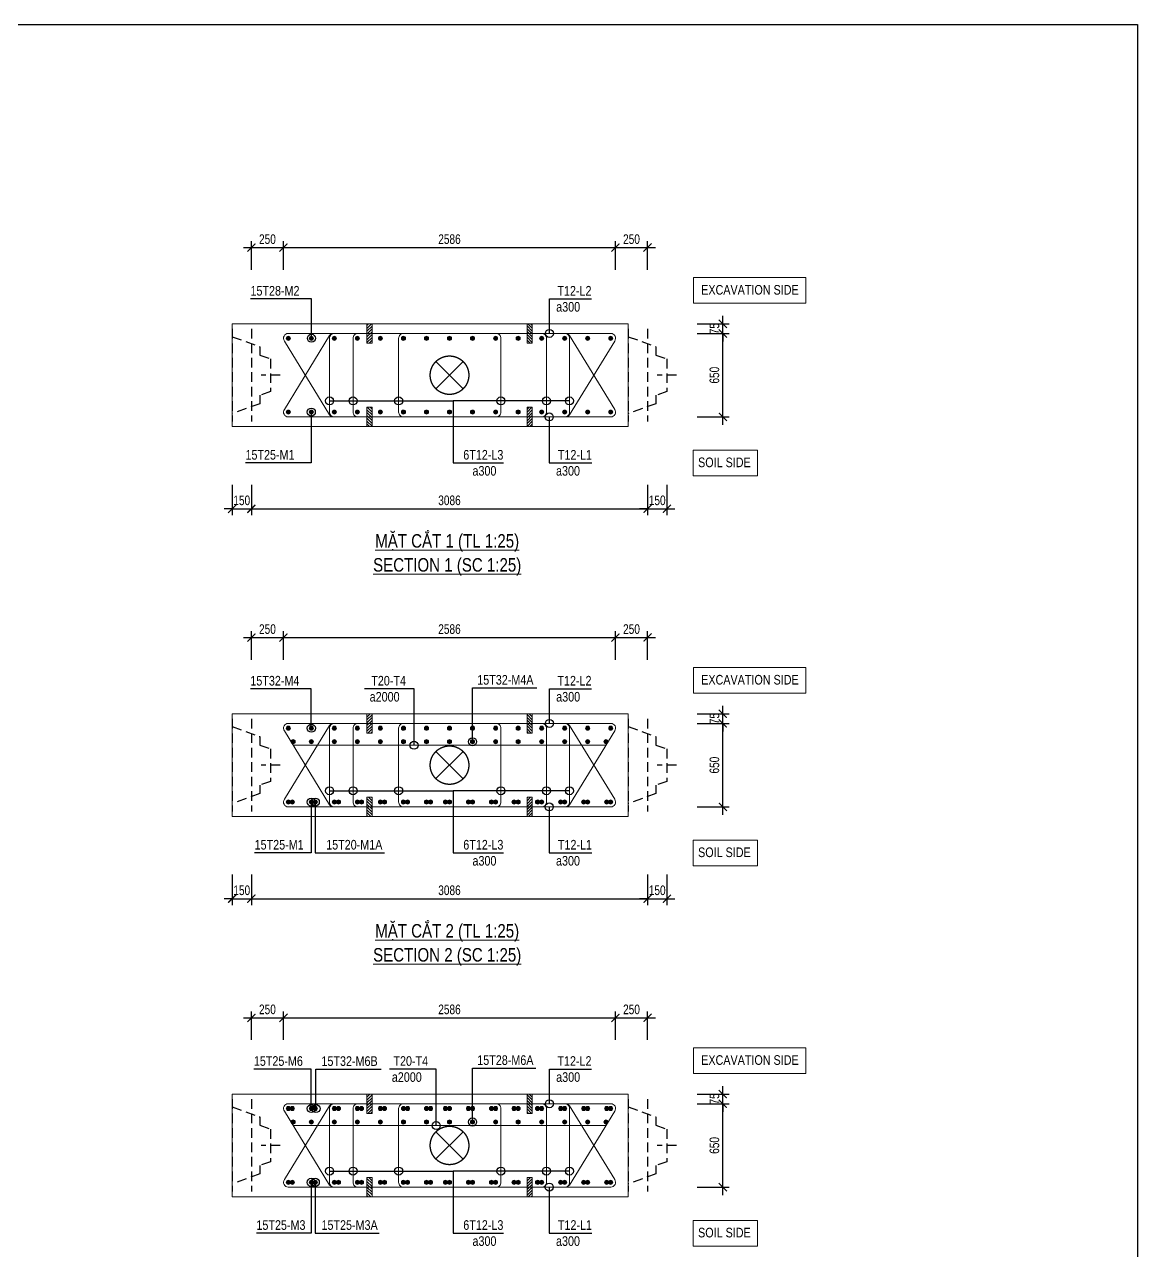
# Model space of a CAD drawing. Header units: millimetres. Extents: x 2746337 to 7547699, y -363432 to 15720.
# Drawn here: x 3215215 to 3249893, y -223463 to -185266 of the extents above; entities that cross this region are included whole.
import ezdxf
from ezdxf.enums import TextEntityAlignment as Align

# ---------------------------------------------------------------- set-up
doc = ezdxf.new("R2010")
doc.units = ezdxf.units.MM
doc.header["$LTSCALE"] = 1200
doc.header["$PDMODE"] = 3
doc.linetypes.add('CENTER', pattern=[2, 1.25, -0.25, 0.25, -0.25])
doc.linetypes.add('HIDDEN', pattern=[0.375, 0.25, -0.125])
for name, color, linetype, lineweight in [('5', 5, 'Continuous', 13), ('BOUND', 3, 'Continuous', 20), ('CWS', 8, 'HIDDEN', 9), ('ENOTE', 2, 'Continuous', 15), ('GRID', 74, 'CENTER', 15), ('K-THUOC', 1, 'Continuous', 18), ('LEADER', 8, 'Continuous', 9), ('MCT', 6, 'Continuous', 20), ('TEXTEN', 3, 'Continuous', 13), ('TEXTMA', 2, 'Continuous', 13), ('TEXTVN', 2, 'Continuous', 20), ('TIE', 4, 'Continuous', 13)]:
    doc.layers.add(name, color=color, linetype=linetype, lineweight=lineweight)
doc.layers.add('CDC.04.HIDDEN', color=8, linetype='HIDDEN')
doc.layers.add('MIE', color=5, linetype='HIDDEN')
doc.styles.add('DB_Arial', font='arial.ttf', dxfattribs={"width": 0.8})
doc.styles.add('SMTEXT', font='arial.ttf', dxfattribs={"width": 0.75})
doc.dimstyles.new('BSV25', dxfattribs={"dimtxt": 300, "dimasz": 250, "dimexe": 200, "dimexo": 0, "dimgap": 108, "dimtad": 1, "dimdec": 0, "dimlfac": 0.25, "dimdsep": 46, "dimtxsty": 'SMTEXT', "dimblk": 'ARCHTICK', "dimcen": 100, "dimdle": 250, "dimclrd": 256, "dimclre": 256, "dimclrt": 2, "dimadec": 0, "dimazin": 0, "dimtfac": 1, "dimtdec": 0, "dimtix": 1, "dimtmove": 2, "dimatfit": 3, "dimfxl": 800, "dimfxlon": 1, "dimtolj": 1, "dimtzin": 0, "dimarcsym": 0})

# ---------------------------------------------------------------- blocks, each defined once
blk = doc.blocks.new('cws800')
at = {"layer": 'CDC.04.HIDDEN'}
for p, q in [((-600, 1440), (-600, -1440)), ((0, 1440), (0, -1440))]:
    blk.add_line(p, q, dxfattribs=at)
for points in [[(0, 1200), (-860, 888), (-860, 627), (-1200, 507), (-1200, -507), (-860, -627), (-860, -888), (0, -1200)], [(-1500, 0), (-900, 0)]]:
    blk.add_lwpolyline(points, dxfattribs=at)
blk = doc.blocks.new('_ArchTick')
at = {"color": 0, "linetype": 'ByBlock', "const_width": 0.15}
blk.add_lwpolyline([(-0.5, -0.5), (0.5, 0.5)], dxfattribs=at)
blk = doc.blocks.new('*D2132')
at = {"layer": 'Defpoints', "color": 0, "transparency": 16777216}
for p in [(3235866, -194892), (3236974, -194892), (3235866, -197492)]:
    blk.add_point(p, dxfattribs=at)
at = {"layer": 'K-THUOC', "lineweight": -2, "transparency": 16777216}
for p, q in [((3236974, -197742), (3236974, -194642)), ((3236174, -194892), (3237174, -194892)), ((3236174, -197492), (3237174, -197492))]:
    blk.add_line(p, q, dxfattribs=at)
at = {"layer": 'K-THUOC', "lineweight": -2, "transparency": 16777216, "xscale": 250, "yscale": 250, "zscale": 250}
for p, rotation in [((3236974, -194892), 90), ((3236974, -197492), 270)]:
    blk.add_blockref('_ArchTick', p, dxfattribs=dict(at, rotation=rotation))
at = {"layer": 'K-THUOC', "color": 2, "transparency": 16777216, "insert": (3236712, -196192), "char_height": 300, "attachment_point": 5, "rotation": 90, "style": 'SMTEXT'}
blk.add_mtext('\\A1;650', dxfattribs=at)
blk = doc.blocks.new('*D2133')
at = {"layer": 'Defpoints', "color": 0, "transparency": 16777216}
for p in [(3235866, -194592), (3236974, -194592), (3235866, -194892)]:
    blk.add_point(p, dxfattribs=at)
at = {"layer": 'K-THUOC', "lineweight": -2, "transparency": 16777216}
for p, q in [((3236974, -194592), (3236974, -194342)), ((3236174, -194592), (3237174, -194592)), ((3236974, -194892), (3236974, -194592)), ((3236174, -194892), (3237174, -194892)), ((3236974, -194892), (3236974, -195142))]:
    blk.add_line(p, q, dxfattribs=at)
at = {"layer": 'K-THUOC', "lineweight": -2, "transparency": 16777216, "xscale": 250, "yscale": 250, "zscale": 250}
for p, rotation in [((3236974, -194592), 270), ((3236974, -194892), 90)]:
    blk.add_blockref('_ArchTick', p, dxfattribs=dict(at, rotation=rotation))
at = {"layer": 'K-THUOC', "color": 2, "transparency": 16777216, "insert": (3236713, -194742), "char_height": 300, "attachment_point": 5, "rotation": 90, "style": 'SMTEXT'}
blk.add_mtext('\\A1;75', dxfattribs=at)
blk = doc.blocks.new('*D2134')
at = {"layer": 'Defpoints', "color": 0, "transparency": 16777216}
for p in [(3221684, -199604), (3222284, -199604), (3222284, -200354)]:
    blk.add_point(p, dxfattribs=at)
at = {"layer": 'K-THUOC', "lineweight": -2, "transparency": 16777216}
for p, q in [((3221684, -199604), (3221684, -200554)), ((3222284, -199604), (3222284, -200554)), ((3221684, -200354), (3221434, -200354)), ((3221684, -200354), (3222284, -200354)), ((3222284, -200354), (3222534, -200354))]:
    blk.add_line(p, q, dxfattribs=at)
at = {"layer": 'K-THUOC', "lineweight": -2, "transparency": 16777216, "xscale": 250, "yscale": 250, "zscale": 250}
blk.add_blockref('_ArchTick', (3221684, -200354), dxfattribs=at)
at = {"layer": 'K-THUOC', "lineweight": -2, "transparency": 16777216, "xscale": 250, "yscale": 250, "zscale": 250, "rotation": 180}
blk.add_blockref('_ArchTick', (3222284, -200354), dxfattribs=at)
at = {"layer": 'K-THUOC', "color": 2, "transparency": 16777216, "insert": (3221984, -200093), "char_height": 300, "attachment_point": 5, "style": 'SMTEXT'}
blk.add_mtext('\\A1;150', dxfattribs=at)
blk = doc.blocks.new('*D2135')
at = {"layer": 'Defpoints', "color": 0, "transparency": 16777216}
for p in [(3234628, -199604), (3235228, -199604), (3235228, -200354)]:
    blk.add_point(p, dxfattribs=at)
at = {"layer": 'K-THUOC', "lineweight": -2, "transparency": 16777216}
for p, q in [((3234628, -199604), (3234628, -200554)), ((3235228, -199604), (3235228, -200554)), ((3234628, -200354), (3234378, -200354)), ((3234628, -200354), (3235228, -200354)), ((3235228, -200354), (3235478, -200354))]:
    blk.add_line(p, q, dxfattribs=at)
at = {"layer": 'K-THUOC', "lineweight": -2, "transparency": 16777216, "xscale": 250, "yscale": 250, "zscale": 250}
blk.add_blockref('_ArchTick', (3234628, -200354), dxfattribs=at)
at = {"layer": 'K-THUOC', "lineweight": -2, "transparency": 16777216, "xscale": 250, "yscale": 250, "zscale": 250, "rotation": 180}
blk.add_blockref('_ArchTick', (3235228, -200354), dxfattribs=at)
at = {"layer": 'K-THUOC', "color": 2, "transparency": 16777216, "insert": (3234928, -200093), "char_height": 300, "attachment_point": 5, "style": 'SMTEXT'}
blk.add_mtext('\\A1;150', dxfattribs=at)
blk = doc.blocks.new('*D2136')
at = {"layer": 'Defpoints', "color": 0, "transparency": 16777216}
for p in [(3223284, -192216), (3222284, -192907), (3223284, -192907)]:
    blk.add_point(p, dxfattribs=at)
at = {"layer": 'K-THUOC', "lineweight": -2, "transparency": 16777216}
for p, q in [((3222284, -192907), (3222284, -192016)), ((3223284, -192907), (3223284, -192016)), ((3222034, -192216), (3223534, -192216))]:
    blk.add_line(p, q, dxfattribs=at)
at = {"layer": 'K-THUOC', "lineweight": -2, "transparency": 16777216, "xscale": 250, "yscale": 250, "zscale": 250, "rotation": 180}
blk.add_blockref('_ArchTick', (3222284, -192216), dxfattribs=at)
at = {"layer": 'K-THUOC', "lineweight": -2, "transparency": 16777216, "xscale": 250, "yscale": 250, "zscale": 250}
blk.add_blockref('_ArchTick', (3223284, -192216), dxfattribs=at)
at = {"layer": 'K-THUOC', "color": 2, "transparency": 16777216, "insert": (3222784, -191955), "char_height": 300, "attachment_point": 5, "style": 'SMTEXT'}
blk.add_mtext('\\A1;250', dxfattribs=at)
blk = doc.blocks.new('*D2137')
at = {"layer": 'Defpoints', "color": 0, "transparency": 16777216}
for p in [(3233627, -192216), (3223284, -192907), (3233627, -192907)]:
    blk.add_point(p, dxfattribs=at)
at = {"layer": 'K-THUOC', "lineweight": -2, "transparency": 16777216}
for p, q in [((3223284, -192907), (3223284, -192016)), ((3233627, -192907), (3233627, -192016)), ((3223034, -192216), (3233877, -192216))]:
    blk.add_line(p, q, dxfattribs=at)
at = {"layer": 'K-THUOC', "lineweight": -2, "transparency": 16777216, "xscale": 250, "yscale": 250, "zscale": 250, "rotation": 180}
blk.add_blockref('_ArchTick', (3223284, -192216), dxfattribs=at)
at = {"layer": 'K-THUOC', "lineweight": -2, "transparency": 16777216, "xscale": 250, "yscale": 250, "zscale": 250}
blk.add_blockref('_ArchTick', (3233627, -192216), dxfattribs=at)
at = {"layer": 'K-THUOC', "color": 2, "transparency": 16777216, "insert": (3228456, -191955), "char_height": 300, "attachment_point": 5, "style": 'SMTEXT'}
blk.add_mtext('\\A1;2586', dxfattribs=at)
blk = doc.blocks.new('*D2138')
at = {"layer": 'Defpoints', "color": 0, "transparency": 16777216}
for p in [(3222284, -199604), (3234628, -199604), (3234628, -200354)]:
    blk.add_point(p, dxfattribs=at)
at = {"layer": 'K-THUOC', "lineweight": -2, "transparency": 16777216}
for p, q in [((3222284, -199604), (3222284, -200554)), ((3234628, -199604), (3234628, -200554)), ((3222034, -200354), (3234878, -200354))]:
    blk.add_line(p, q, dxfattribs=at)
at = {"layer": 'K-THUOC', "lineweight": -2, "transparency": 16777216, "xscale": 250, "yscale": 250, "zscale": 250, "rotation": 180}
blk.add_blockref('_ArchTick', (3222284, -200354), dxfattribs=at)
at = {"layer": 'K-THUOC', "lineweight": -2, "transparency": 16777216, "xscale": 250, "yscale": 250, "zscale": 250}
blk.add_blockref('_ArchTick', (3234628, -200354), dxfattribs=at)
at = {"layer": 'K-THUOC', "color": 2, "transparency": 16777216, "insert": (3228456, -200093), "char_height": 300, "attachment_point": 5, "style": 'SMTEXT'}
blk.add_mtext('\\A1;3086', dxfattribs=at)
blk = doc.blocks.new('*D2139')
at = {"layer": 'Defpoints', "color": 0, "transparency": 16777216}
for p in [(3234628, -192216), (3233627, -192907), (3234628, -192907)]:
    blk.add_point(p, dxfattribs=at)
at = {"layer": 'K-THUOC', "lineweight": -2, "transparency": 16777216}
for p, q in [((3233627, -192907), (3233627, -192016)), ((3234628, -192907), (3234628, -192016)), ((3233377, -192216), (3234878, -192216))]:
    blk.add_line(p, q, dxfattribs=at)
at = {"layer": 'K-THUOC', "lineweight": -2, "transparency": 16777216, "xscale": 250, "yscale": 250, "zscale": 250, "rotation": 180}
blk.add_blockref('_ArchTick', (3233627, -192216), dxfattribs=at)
at = {"layer": 'K-THUOC', "lineweight": -2, "transparency": 16777216, "xscale": 250, "yscale": 250, "zscale": 250}
blk.add_blockref('_ArchTick', (3234628, -192216), dxfattribs=at)
at = {"layer": 'K-THUOC', "color": 2, "transparency": 16777216, "insert": (3234128, -191955), "char_height": 300, "attachment_point": 5, "style": 'SMTEXT'}
blk.add_mtext('\\A1;250', dxfattribs=at)
blk = doc.blocks.new('mct1')
at = {"lineweight": 9}
h = blk.add_hatch(color=256, dxfattribs=at)
h.dxf.hatch_style = 1
h.paths.add_polyline_path([(-16, 0, 1), (16, 0, 1)])
blk.add_circle((0, 0), 16, dxfattribs=at)
blk = doc.blocks.new('tremie')
at = {"layer": 'MIE', "color": 74, "ltscale": 1000}
for p, q in [((424, -424), (-424, 424)), ((424, 424), (-424, -424))]:
    blk.add_line(p, q, dxfattribs=at)
at = {"layer": 'MIE', "ltscale": 500}
blk.add_circle((0, 0), 600, dxfattribs=at)
blk = doc.blocks.new('sp')
at = {"layer": '5', "lineweight": 20}
h = blk.add_hatch(dxfattribs=at)
h.set_pattern_fill('ANSI31', color=256, scale=500)
h.set_pattern_definition([(45, (0, 0), (-44.194, 44.194), [])])
h.paths.add_polyline_path([(80, 300), (-80, 300), (-80, -300), (80, -300)])
blk.add_lwpolyline([(-80, -300), (80, -300), (80, 300), (-80, 300)], close=True, dxfattribs=at)
blk = doc.blocks.new('*D2194')
at = {"layer": 'Defpoints', "color": 0, "transparency": 16777216}
for p in [(3235866, -207041), (3236974, -207041), (3235866, -209641)]:
    blk.add_point(p, dxfattribs=at)
at = {"layer": 'K-THUOC', "lineweight": -2, "transparency": 16777216}
for p, q in [((3236974, -209891), (3236974, -206791)), ((3236174, -207041), (3237174, -207041)), ((3236174, -209641), (3237174, -209641))]:
    blk.add_line(p, q, dxfattribs=at)
at = {"layer": 'K-THUOC', "lineweight": -2, "transparency": 16777216, "xscale": 250, "yscale": 250, "zscale": 250}
for p, rotation in [((3236974, -207041), 90), ((3236974, -209641), 270)]:
    blk.add_blockref('_ArchTick', p, dxfattribs=dict(at, rotation=rotation))
at = {"layer": 'K-THUOC', "color": 2, "transparency": 16777216, "insert": (3236712, -208341), "char_height": 300, "attachment_point": 5, "rotation": 90, "style": 'SMTEXT'}
blk.add_mtext('\\A1;650', dxfattribs=at)
blk = doc.blocks.new('*D2195')
at = {"layer": 'Defpoints', "color": 0, "transparency": 16777216}
for p in [(3235866, -206741), (3236974, -206741), (3235866, -207041)]:
    blk.add_point(p, dxfattribs=at)
at = {"layer": 'K-THUOC', "lineweight": -2, "transparency": 16777216}
for p, q in [((3236974, -206741), (3236974, -206491)), ((3236174, -206741), (3237174, -206741)), ((3236974, -207041), (3236974, -206741)), ((3236174, -207041), (3237174, -207041)), ((3236974, -207041), (3236974, -207291))]:
    blk.add_line(p, q, dxfattribs=at)
at = {"layer": 'K-THUOC', "lineweight": -2, "transparency": 16777216, "xscale": 250, "yscale": 250, "zscale": 250}
for p, rotation in [((3236974, -206741), 270), ((3236974, -207041), 90)]:
    blk.add_blockref('_ArchTick', p, dxfattribs=dict(at, rotation=rotation))
at = {"layer": 'K-THUOC', "color": 2, "transparency": 16777216, "insert": (3236713, -206891), "char_height": 300, "attachment_point": 5, "rotation": 90, "style": 'SMTEXT'}
blk.add_mtext('\\A1;75', dxfattribs=at)
blk = doc.blocks.new('*D2196')
at = {"layer": 'Defpoints', "color": 0, "transparency": 16777216}
for p in [(3221684, -211753), (3222284, -211753), (3222284, -212503)]:
    blk.add_point(p, dxfattribs=at)
at = {"layer": 'K-THUOC', "lineweight": -2, "transparency": 16777216}
for p, q in [((3221684, -211753), (3221684, -212703)), ((3222284, -211753), (3222284, -212703)), ((3221684, -212503), (3221434, -212503)), ((3221684, -212503), (3222284, -212503)), ((3222284, -212503), (3222534, -212503))]:
    blk.add_line(p, q, dxfattribs=at)
at = {"layer": 'K-THUOC', "lineweight": -2, "transparency": 16777216, "xscale": 250, "yscale": 250, "zscale": 250}
blk.add_blockref('_ArchTick', (3221684, -212503), dxfattribs=at)
at = {"layer": 'K-THUOC', "lineweight": -2, "transparency": 16777216, "xscale": 250, "yscale": 250, "zscale": 250, "rotation": 180}
blk.add_blockref('_ArchTick', (3222284, -212503), dxfattribs=at)
at = {"layer": 'K-THUOC', "color": 2, "transparency": 16777216, "insert": (3221984, -212242), "char_height": 300, "attachment_point": 5, "style": 'SMTEXT'}
blk.add_mtext('\\A1;150', dxfattribs=at)
blk = doc.blocks.new('*D2197')
at = {"layer": 'Defpoints', "color": 0, "transparency": 16777216}
for p in [(3234628, -211753), (3235228, -211753), (3235228, -212503)]:
    blk.add_point(p, dxfattribs=at)
at = {"layer": 'K-THUOC', "lineweight": -2, "transparency": 16777216}
for p, q in [((3234628, -211753), (3234628, -212703)), ((3235228, -211753), (3235228, -212703)), ((3234628, -212503), (3234378, -212503)), ((3234628, -212503), (3235228, -212503)), ((3235228, -212503), (3235478, -212503))]:
    blk.add_line(p, q, dxfattribs=at)
at = {"layer": 'K-THUOC', "lineweight": -2, "transparency": 16777216, "xscale": 250, "yscale": 250, "zscale": 250}
blk.add_blockref('_ArchTick', (3234628, -212503), dxfattribs=at)
at = {"layer": 'K-THUOC', "lineweight": -2, "transparency": 16777216, "xscale": 250, "yscale": 250, "zscale": 250, "rotation": 180}
blk.add_blockref('_ArchTick', (3235228, -212503), dxfattribs=at)
at = {"layer": 'K-THUOC', "color": 2, "transparency": 16777216, "insert": (3234928, -212242), "char_height": 300, "attachment_point": 5, "style": 'SMTEXT'}
blk.add_mtext('\\A1;150', dxfattribs=at)
blk = doc.blocks.new('*D2198')
at = {"layer": 'Defpoints', "color": 0, "transparency": 16777216}
for p in [(3223284, -204365), (3222284, -205056), (3223284, -205056)]:
    blk.add_point(p, dxfattribs=at)
at = {"layer": 'K-THUOC', "lineweight": -2, "transparency": 16777216}
for p, q in [((3222284, -205056), (3222284, -204165)), ((3223284, -205056), (3223284, -204165)), ((3222034, -204365), (3223534, -204365))]:
    blk.add_line(p, q, dxfattribs=at)
at = {"layer": 'K-THUOC', "lineweight": -2, "transparency": 16777216, "xscale": 250, "yscale": 250, "zscale": 250, "rotation": 180}
blk.add_blockref('_ArchTick', (3222284, -204365), dxfattribs=at)
at = {"layer": 'K-THUOC', "lineweight": -2, "transparency": 16777216, "xscale": 250, "yscale": 250, "zscale": 250}
blk.add_blockref('_ArchTick', (3223284, -204365), dxfattribs=at)
at = {"layer": 'K-THUOC', "color": 2, "transparency": 16777216, "insert": (3222784, -204104), "char_height": 300, "attachment_point": 5, "style": 'SMTEXT'}
blk.add_mtext('\\A1;250', dxfattribs=at)
blk = doc.blocks.new('*D2199')
at = {"layer": 'Defpoints', "color": 0, "transparency": 16777216}
for p in [(3233627, -204365), (3223284, -205056), (3233627, -205056)]:
    blk.add_point(p, dxfattribs=at)
at = {"layer": 'K-THUOC', "lineweight": -2, "transparency": 16777216}
for p, q in [((3223284, -205056), (3223284, -204165)), ((3233627, -205056), (3233627, -204165)), ((3223034, -204365), (3233877, -204365))]:
    blk.add_line(p, q, dxfattribs=at)
at = {"layer": 'K-THUOC', "lineweight": -2, "transparency": 16777216, "xscale": 250, "yscale": 250, "zscale": 250, "rotation": 180}
blk.add_blockref('_ArchTick', (3223284, -204365), dxfattribs=at)
at = {"layer": 'K-THUOC', "lineweight": -2, "transparency": 16777216, "xscale": 250, "yscale": 250, "zscale": 250}
blk.add_blockref('_ArchTick', (3233627, -204365), dxfattribs=at)
at = {"layer": 'K-THUOC', "color": 2, "transparency": 16777216, "insert": (3228456, -204104), "char_height": 300, "attachment_point": 5, "style": 'SMTEXT'}
blk.add_mtext('\\A1;2586', dxfattribs=at)
blk = doc.blocks.new('*D2200')
at = {"layer": 'Defpoints', "color": 0, "transparency": 16777216}
for p in [(3222284, -211753), (3234628, -211753), (3234628, -212503)]:
    blk.add_point(p, dxfattribs=at)
at = {"layer": 'K-THUOC', "lineweight": -2, "transparency": 16777216}
for p, q in [((3222284, -211753), (3222284, -212703)), ((3234628, -211753), (3234628, -212703)), ((3222034, -212503), (3234878, -212503))]:
    blk.add_line(p, q, dxfattribs=at)
at = {"layer": 'K-THUOC', "lineweight": -2, "transparency": 16777216, "xscale": 250, "yscale": 250, "zscale": 250, "rotation": 180}
blk.add_blockref('_ArchTick', (3222284, -212503), dxfattribs=at)
at = {"layer": 'K-THUOC', "lineweight": -2, "transparency": 16777216, "xscale": 250, "yscale": 250, "zscale": 250}
blk.add_blockref('_ArchTick', (3234628, -212503), dxfattribs=at)
at = {"layer": 'K-THUOC', "color": 2, "transparency": 16777216, "insert": (3228456, -212242), "char_height": 300, "attachment_point": 5, "style": 'SMTEXT'}
blk.add_mtext('\\A1;3086', dxfattribs=at)
blk = doc.blocks.new('*D2201')
at = {"layer": 'Defpoints', "color": 0, "transparency": 16777216}
for p in [(3234628, -204365), (3233627, -205056), (3234628, -205056)]:
    blk.add_point(p, dxfattribs=at)
at = {"layer": 'K-THUOC', "lineweight": -2, "transparency": 16777216}
for p, q in [((3233627, -205056), (3233627, -204165)), ((3234628, -205056), (3234628, -204165)), ((3233377, -204365), (3234878, -204365))]:
    blk.add_line(p, q, dxfattribs=at)
at = {"layer": 'K-THUOC', "lineweight": -2, "transparency": 16777216, "xscale": 250, "yscale": 250, "zscale": 250, "rotation": 180}
blk.add_blockref('_ArchTick', (3233627, -204365), dxfattribs=at)
at = {"layer": 'K-THUOC', "lineweight": -2, "transparency": 16777216, "xscale": 250, "yscale": 250, "zscale": 250}
blk.add_blockref('_ArchTick', (3234628, -204365), dxfattribs=at)
at = {"layer": 'K-THUOC', "color": 2, "transparency": 16777216, "insert": (3234128, -204104), "char_height": 300, "attachment_point": 5, "style": 'SMTEXT'}
blk.add_mtext('\\A1;250', dxfattribs=at)
blk = doc.blocks.new('*D2202')
at = {"layer": 'Defpoints', "color": 0, "transparency": 16777216}
for p in [(3235866, -218890), (3236974, -218890), (3235866, -221490)]:
    blk.add_point(p, dxfattribs=at)
at = {"layer": 'K-THUOC', "lineweight": -2, "transparency": 16777216}
for p, q in [((3236974, -221740), (3236974, -218640)), ((3236174, -218890), (3237174, -218890)), ((3236174, -221490), (3237174, -221490))]:
    blk.add_line(p, q, dxfattribs=at)
at = {"layer": 'K-THUOC', "lineweight": -2, "transparency": 16777216, "xscale": 250, "yscale": 250, "zscale": 250}
for p, rotation in [((3236974, -218890), 90), ((3236974, -221490), 270)]:
    blk.add_blockref('_ArchTick', p, dxfattribs=dict(at, rotation=rotation))
at = {"layer": 'K-THUOC', "color": 2, "transparency": 16777216, "insert": (3236712, -220190), "char_height": 300, "attachment_point": 5, "rotation": 90, "style": 'SMTEXT'}
blk.add_mtext('\\A1;650', dxfattribs=at)
blk = doc.blocks.new('*D2203')
at = {"layer": 'Defpoints', "color": 0, "transparency": 16777216}
for p in [(3235866, -218590), (3236974, -218590), (3235866, -218890)]:
    blk.add_point(p, dxfattribs=at)
at = {"layer": 'K-THUOC', "lineweight": -2, "transparency": 16777216}
for p, q in [((3236974, -218590), (3236974, -218340)), ((3236174, -218590), (3237174, -218590)), ((3236974, -218890), (3236974, -218590)), ((3236174, -218890), (3237174, -218890)), ((3236974, -218890), (3236974, -219140))]:
    blk.add_line(p, q, dxfattribs=at)
at = {"layer": 'K-THUOC', "lineweight": -2, "transparency": 16777216, "xscale": 250, "yscale": 250, "zscale": 250}
for p, rotation in [((3236974, -218590), 270), ((3236974, -218890), 90)]:
    blk.add_blockref('_ArchTick', p, dxfattribs=dict(at, rotation=rotation))
at = {"layer": 'K-THUOC', "color": 2, "transparency": 16777216, "insert": (3236713, -218740), "char_height": 300, "attachment_point": 5, "rotation": 90, "style": 'SMTEXT'}
blk.add_mtext('\\A1;75', dxfattribs=at)
blk = doc.blocks.new('*D2206')
at = {"layer": 'Defpoints', "color": 0, "transparency": 16777216}
for p in [(3223284, -216214), (3222284, -216905), (3223284, -216905)]:
    blk.add_point(p, dxfattribs=at)
at = {"layer": 'K-THUOC', "lineweight": -2, "transparency": 16777216}
for p, q in [((3222284, -216905), (3222284, -216014)), ((3223284, -216905), (3223284, -216014)), ((3222034, -216214), (3223534, -216214))]:
    blk.add_line(p, q, dxfattribs=at)
at = {"layer": 'K-THUOC', "lineweight": -2, "transparency": 16777216, "xscale": 250, "yscale": 250, "zscale": 250, "rotation": 180}
blk.add_blockref('_ArchTick', (3222284, -216214), dxfattribs=at)
at = {"layer": 'K-THUOC', "lineweight": -2, "transparency": 16777216, "xscale": 250, "yscale": 250, "zscale": 250}
blk.add_blockref('_ArchTick', (3223284, -216214), dxfattribs=at)
at = {"layer": 'K-THUOC', "color": 2, "transparency": 16777216, "insert": (3222784, -215953), "char_height": 300, "attachment_point": 5, "style": 'SMTEXT'}
blk.add_mtext('\\A1;250', dxfattribs=at)
blk = doc.blocks.new('*D2207')
at = {"layer": 'Defpoints', "color": 0, "transparency": 16777216}
for p in [(3233627, -216214), (3223284, -216905), (3233627, -216905)]:
    blk.add_point(p, dxfattribs=at)
at = {"layer": 'K-THUOC', "lineweight": -2, "transparency": 16777216}
for p, q in [((3223284, -216905), (3223284, -216014)), ((3233627, -216905), (3233627, -216014)), ((3223034, -216214), (3233877, -216214))]:
    blk.add_line(p, q, dxfattribs=at)
at = {"layer": 'K-THUOC', "lineweight": -2, "transparency": 16777216, "xscale": 250, "yscale": 250, "zscale": 250, "rotation": 180}
blk.add_blockref('_ArchTick', (3223284, -216214), dxfattribs=at)
at = {"layer": 'K-THUOC', "lineweight": -2, "transparency": 16777216, "xscale": 250, "yscale": 250, "zscale": 250}
blk.add_blockref('_ArchTick', (3233627, -216214), dxfattribs=at)
at = {"layer": 'K-THUOC', "color": 2, "transparency": 16777216, "insert": (3228456, -215953), "char_height": 300, "attachment_point": 5, "style": 'SMTEXT'}
blk.add_mtext('\\A1;2586', dxfattribs=at)
blk = doc.blocks.new('*D2209')
at = {"layer": 'Defpoints', "color": 0, "transparency": 16777216}
for p in [(3234628, -216214), (3233627, -216905), (3234628, -216905)]:
    blk.add_point(p, dxfattribs=at)
at = {"layer": 'K-THUOC', "lineweight": -2, "transparency": 16777216}
for p, q in [((3233627, -216905), (3233627, -216014)), ((3234628, -216905), (3234628, -216014)), ((3233377, -216214), (3234878, -216214))]:
    blk.add_line(p, q, dxfattribs=at)
at = {"layer": 'K-THUOC', "lineweight": -2, "transparency": 16777216, "xscale": 250, "yscale": 250, "zscale": 250, "rotation": 180}
blk.add_blockref('_ArchTick', (3233627, -216214), dxfattribs=at)
at = {"layer": 'K-THUOC', "lineweight": -2, "transparency": 16777216, "xscale": 250, "yscale": 250, "zscale": 250}
blk.add_blockref('_ArchTick', (3234628, -216214), dxfattribs=at)
at = {"layer": 'K-THUOC', "color": 2, "transparency": 16777216, "insert": (3234128, -215953), "char_height": 300, "attachment_point": 5, "style": 'SMTEXT'}
blk.add_mtext('\\A1;250', dxfattribs=at)

msp = doc.modelspace()

# ---------------------------------------------------------------- linework, layer by layer
msp.add_lwpolyline([(3156375.6, -185266.4), (3249892.9, -185266.4), (3249892.9, -262418.8), (3156375.6, -262418.8)], close=True)
at = {"layer": 'BOUND'}
for points in [[(3221684.3, -197792.1), (3234028.3, -197792.1), (3234028.3, -194592.1), (3221684.3, -194592.1)], [(3221684.3, -209941.2), (3234028.3, -209941.2), (3234028.3, -206741.2), (3221684.3, -206741.2)], [(3221684.3, -221789.9), (3234028.3, -221789.9), (3234028.3, -218589.9), (3221684.3, -218589.9)]]:
    msp.add_lwpolyline(points, close=True, dxfattribs=at)
at = {"layer": 'ENOTE'}
for points in [[(3236060.3, -193149.6), (3239560.3, -193149.6), (3239560.3, -193949.6), (3236060.3, -193949.6)], [(3236049.7, -198526.2), (3238049.7, -198526.2), (3238049.7, -199326.2), (3236049.7, -199326.2)], [(3236060.3, -205298.7), (3239560.3, -205298.7), (3239560.3, -206098.7), (3236060.3, -206098.7)], [(3236049.7, -210675.2), (3238049.7, -210675.2), (3238049.7, -211475.2), (3236049.7, -211475.2)], [(3236060.3, -217147.3), (3239560.3, -217147.3), (3239560.3, -217947.3), (3236060.3, -217947.3)], [(3236049.7, -222523.9), (3238049.7, -222523.9), (3238049.7, -223323.9), (3236049.7, -223323.9)]]:
    msp.add_lwpolyline(points, close=True, dxfattribs=at)
at = {"layer": 'TIE'}
for p, q in [((3223585.1, -207723.1), (3233330, -207723.1)), ((3223585.1, -219571.8), (3233330, -219571.8))]:
    msp.add_line(p, q, dxfattribs=at)
at = {"layer": 'TIE', "lineweight": 20}
for points in [[(3224846, -194892.1, 0.244599), (3224723.2, -194956), (3223311.4, -197256, 0.6069433), (3223434.3, -197492.1), (3233480.8, -197492.1, 0.6069433), (3233603.7, -197256), (3232191.9, -194956, 0.244599), (3232069, -194892.1), (3228890.5, -194892.1)], [(3228890.5, -197492.1), (3232069, -197492.1, 0.244599), (3232191.9, -197428.2), (3233603.7, -195128.2, 0.6069433), (3233480.8, -194892.1), (3223434.3, -194892.1, 0.6069433), (3223311.4, -195128.2), (3224723.2, -197428.2, 0.244599), (3224846, -197492.1)], [(3224846, -207041.2, 0.244599), (3224723.2, -207105.1), (3223311.4, -209405.1, 0.6069433), (3223434.3, -209641.2), (3233480.8, -209641.2, 0.6069433), (3233603.7, -209405.1), (3232191.9, -207105.1, 0.244599), (3232069, -207041.2), (3228890.5, -207041.2)], [(3228890.5, -209641.2), (3232069, -209641.2, 0.244599), (3232191.9, -209577.3), (3233603.7, -207277.3, 0.6069433), (3233480.8, -207041.2), (3223434.3, -207041.2, 0.6069433), (3223311.4, -207277.3), (3224723.2, -209577.3, 0.244599), (3224846, -209641.2)], [(3224846, -218889.9, 0.244599), (3224723.2, -218953.8), (3223311.4, -221253.8, 0.6069433), (3223434.3, -221489.9), (3233480.8, -221489.9, 0.6069433), (3233603.7, -221253.8), (3232191.9, -218953.8, 0.244599), (3232069, -218889.9), (3228890.5, -218889.9)], [(3228890.5, -221489.9), (3232069, -221489.9, 0.244599), (3232191.9, -221425.9), (3233603.7, -219125.9, 0.6069433), (3233480.8, -218889.9), (3223434.3, -218889.9, 0.6069433), (3223311.4, -219125.9), (3224723.2, -221425.9, 0.244599), (3224846, -221489.9)]]:
    msp.add_lwpolyline(points, format="xyb", dxfattribs=at)
at = {"layer": 'TIE'}
for points in [[(3224869.5, -197492.1, -0.4142136), (3224719.5, -197342.1), (3224719.5, -195042.1, -0.4142136), (3224869.5, -194892.1)], [(3225601.4, -197492.1, -0.4142136), (3225451.4, -197342.1), (3225451.4, -195042.1, -0.4142136), (3225601.4, -194892.1)], [(3227022.3, -197492.1, -0.4142136), (3226872.3, -197342.1), (3226872.3, -195042.1, -0.4142136), (3227022.3, -194892.1)], [(3229907.1, -197492.1, 0.4142136), (3230057.1, -197342.1), (3230057.1, -195042.1, 0.4142136), (3229907.1, -194892.1)], [(3231328, -197492.1, 0.4142136), (3231478, -197342.1), (3231478, -195042.1, 0.4142136), (3231328, -194892.1)], [(3232045.6, -197492.1, 0.4142136), (3232195.6, -197342.1), (3232195.6, -195042.1, 0.4142136), (3232045.6, -194892.1)], [(3224869.5, -209641.2, -0.4142136), (3224719.5, -209491.2), (3224719.5, -207191.2, -0.4142136), (3224869.5, -207041.2)], [(3225601.4, -209641.2, -0.4142136), (3225451.4, -209491.2), (3225451.4, -207191.2, -0.4142136), (3225601.4, -207041.2)], [(3227022.3, -209641.2, -0.4142136), (3226872.3, -209491.2), (3226872.3, -207191.2, -0.4142136), (3227022.3, -207041.2)], [(3229907.1, -209641.2, 0.4142136), (3230057.1, -209491.2), (3230057.1, -207191.2, 0.4142136), (3229907.1, -207041.2)], [(3231328, -209641.2, 0.4142136), (3231478, -209491.2), (3231478, -207191.2, 0.4142136), (3231328, -207041.2)], [(3232045.6, -209641.2, 0.4142136), (3232195.6, -209491.2), (3232195.6, -207191.2, 0.4142136), (3232045.6, -207041.2)], [(3224869.5, -221489.9, -0.4142136), (3224719.5, -221339.9), (3224719.5, -219039.9, -0.4142136), (3224869.5, -218889.9)], [(3225601.4, -221489.9, -0.4142136), (3225451.4, -221339.9), (3225451.4, -219039.9, -0.4142136), (3225601.4, -218889.9)], [(3227022.3, -221489.9, -0.4142136), (3226872.3, -221339.9), (3226872.3, -219039.9, -0.4142136), (3227022.3, -218889.9)], [(3229907.1, -221489.9, 0.4142136), (3230057.1, -221339.9), (3230057.1, -219039.9, 0.4142136), (3229907.1, -218889.9)], [(3231328, -221489.9, 0.4142136), (3231478, -221339.9), (3231478, -219039.9, 0.4142136), (3231328, -218889.9)], [(3232045.6, -221489.9, 0.4142136), (3232195.6, -221339.9), (3232195.6, -219039.9, 0.4142136), (3232045.6, -218889.9)]]:
    msp.add_lwpolyline(points, format="xyb", dxfattribs=at)

# ---------------------------------------------------------------- block references
at = {"layer": 'CWS', "xscale": -1}
for p in [(3221684.3, -196192.1), (3234028.3, -196192.1), (3221684.3, -208341.2), (3234028.3, -208341.2), (3221684.3, -220189.9), (3234028.3, -220189.9)]:
    msp.add_blockref('cws800', p, dxfattribs=at)
at = {"layer": 'ENOTE'}
for p in [(3225962.4, -194892.1), (3225962.4, -207041.2), (3225962.4, -218889.9)]:
    msp.add_blockref('sp', p, dxfattribs=at)
at = {"layer": 'ENOTE', "xscale": -1}
for p in [(3230952.7, -194892.1), (3230952.7, -207041.2), (3230952.7, -218889.9)]:
    msp.add_blockref('sp', p, dxfattribs=at)
at = {"layer": 'ENOTE', "xscale": -1, "rotation": 180}
for p in [(3225962.4, -197492.1), (3225962.4, -209641.2), (3225962.4, -221489.9)]:
    msp.add_blockref('sp', p, dxfattribs=at)
at = {"layer": 'ENOTE', "rotation": 180}
for p in [(3230952.7, -197492.1), (3230952.7, -209641.2), (3230952.7, -221489.9)]:
    msp.add_blockref('sp', p, dxfattribs=at)
at = {"layer": 'GRID', "rotation": 269.672406155841}
for p in [(3228457.5, -196192.1), (3228457.5, -208341.2), (3228457.5, -220189.9)]:
    msp.add_blockref('tremie', p, dxfattribs=at)
at = {"layer": 'MCT', "xscale": -4, "yscale": 4, "zscale": 4, "rotation": 180}
for p in [(3223434.3, -195042.1), (3224151.9, -195042.1), (3224869.5, -195042.1), (3225587.1, -195042.1), (3226304.7, -195042.1), (3227022.3, -195042.1), (3227739.9, -195042.1), (3228457.5, -195042.1), (3229175.2, -195042.1), (3229892.8, -195042.1), (3230596.1, -195042.1), (3231328, -195042.1), (3232045.6, -195042.1), (3232763.2, -195042.1), (3233480.8, -195042.1), (3223434.3, -207191.2), (3224151.9, -207191.2), (3224869.5, -207191.2), (3225587.1, -207191.2), (3226304.7, -207191.2), (3227022.3, -207191.2), (3227739.9, -207191.2), (3228457.5, -207191.2), (3229175.2, -207191.2), (3229892.8, -207191.2), (3230596.1, -207191.2), (3231328, -207191.2), (3232045.6, -207191.2), (3232763.2, -207191.2), (3233480.8, -207191.2), (3223584.3, -207611.2), (3224151.9, -207611.2), (3224869.5, -207611.2), (3225587.1, -207611.2), (3226304.7, -207611.2), (3227022.3, -207611.2), (3227739.9, -207611.2), (3228457.5, -207611.2), (3229175.2, -207611.2), (3229892.8, -207611.2), (3230596.1, -207611.2), (3231328, -207611.2), (3232045.6, -207611.2), (3232763.2, -207611.2), (3233330.8, -207611.2), (3223434.3, -219039.9), (3223562.3, -219039.9), (3224151.9, -219039.9), (3224279.9, -219039.9), (3224869.5, -219039.9), (3224997.5, -219039.9), (3225587.1, -219039.9), (3225715.1, -219039.9), (3226304.7, -219039.9), (3226432.7, -219039.9), (3227022.3, -219039.9), (3227150.3, -219039.9), (3227739.9, -219039.9), (3227867.9, -219039.9), (3228329.5, -219039.9), (3228457.5, -219039.9), (3229047.2, -219039.9), (3229175.2, -219039.9), (3229764.8, -219039.9), (3229892.8, -219039.9), (3230468.1, -219039.9), (3230596.1, -219039.9), (3231200, -219039.9), (3231328, -219039.9), (3231917.6, -219039.9), (3232045.6, -219039.9), (3232635.2, -219039.9), (3232763.2, -219039.9), (3233352.8, -219039.9), (3233480.8, -219039.9), (3223584.3, -219459.9), (3224151.9, -219459.9), (3224869.5, -219459.9), (3225587.1, -219459.9), (3226304.7, -219459.9), (3227022.3, -219459.9), (3227739.9, -219459.9), (3228457.5, -219459.9), (3229175.2, -219459.9), (3229892.8, -219459.9), (3230596.1, -219459.9), (3231328, -219459.9), (3232045.6, -219459.9), (3232763.2, -219459.9), (3233330.8, -219459.9)]:
    msp.add_blockref('mct1', p, dxfattribs=at)
at = {"layer": 'MCT', "xscale": 4, "yscale": 4, "zscale": 4}
for p in [(3223434.3, -197342.1), (3224151.9, -197342.1), (3224869.5, -197342.1), (3225587.1, -197342.1), (3226304.7, -197342.1), (3227022.3, -197342.1), (3227739.9, -197342.1), (3228457.5, -197342.1), (3229175.2, -197342.1), (3229892.8, -197342.1), (3230596.1, -197342.1), (3231328, -197342.1), (3232045.6, -197342.1), (3232763.2, -197342.1), (3233480.8, -197342.1), (3223434.3, -209491.2), (3223562.3, -209491.2), (3224151.9, -209491.2), (3224279.9, -209491.2), (3224869.5, -209491.2), (3224997.5, -209491.2), (3225587.1, -209491.2), (3225715.1, -209491.2), (3226304.7, -209491.2), (3226432.7, -209491.2), (3227022.3, -209491.2), (3227150.3, -209491.2), (3227739.9, -209491.2), (3227867.9, -209491.2), (3228329.5, -209491.2), (3228457.5, -209491.2), (3229047.2, -209491.2), (3229175.2, -209491.2), (3229764.8, -209491.2), (3229892.8, -209491.2), (3230468.1, -209491.2), (3230596.1, -209491.2), (3231200, -209491.2), (3231328, -209491.2), (3231917.6, -209491.2), (3232045.6, -209491.2), (3232635.2, -209491.2), (3232763.2, -209491.2), (3233352.8, -209491.2), (3233480.8, -209491.2), (3223434.3, -221339.9), (3223562.3, -221339.9), (3224151.9, -221339.9), (3224279.9, -221339.9), (3224869.5, -221339.9), (3224997.5, -221339.9), (3225587.1, -221339.9), (3225715.1, -221339.9), (3226304.7, -221339.9), (3226432.7, -221339.9), (3227022.3, -221339.9), (3227150.3, -221339.9), (3227739.9, -221339.9), (3227867.9, -221339.9), (3228329.5, -221339.9), (3228457.5, -221339.9), (3229047.2, -221339.9), (3229175.2, -221339.9), (3229764.8, -221339.9), (3229892.8, -221339.9), (3230468.1, -221339.9), (3230596.1, -221339.9), (3231200, -221339.9), (3231328, -221339.9), (3231917.6, -221339.9), (3232045.6, -221339.9), (3232635.2, -221339.9), (3232763.2, -221339.9), (3233352.8, -221339.9), (3233480.8, -221339.9)]:
    msp.add_blockref('mct1', p, dxfattribs=at)

# ---------------------------------------------------------------- texts
at = {"layer": 'TEXTEN', "style": 'DB_Arial', "width": 0.8}
for s, p in [('T12-L2', (3232881.4, -193712.1)), ('6T12-L3', (3230135.2, -198822.1)), ('T12-L1', (3232895.9, -198822.1)), ('a300', (3229918.6, -199322.1)), ('T20-T4', (3227100.1, -205861.2)), ('T12-L2', (3232881.4, -205861.2)), ('6T12-L3', (3230135.2, -210971.2)), ('T12-L1', (3232895.9, -210971.2)), ('a300', (3229918.6, -211471.2)), ('T20-T4', (3227790.5, -217709.9)), ('T12-L2', (3232881.4, -217709.9)), ('6T12-L3', (3230135.2, -222819.9)), ('T12-L1', (3232895.9, -222819.9)), ('a300', (3229918.6, -223319.9))]:
    msp.add_text(s, height=300, dxfattribs=at).set_placement(p, align=Align.RIGHT)
for s, p in [('a300', (3231782, -194212.1)), ('a300', (3231775.9, -199322.1)), ('a2000', (3225969.7, -206361.2)), ('a300', (3231782, -206361.2)), ('a300', (3231775.9, -211471.2)), ('a2000', (3226660.1, -218209.9)), ('a300', (3231782, -218209.9)), ('a300', (3231775.9, -223319.9))]:
    msp.add_text(s, height=300, dxfattribs=at).set_placement(p)
at = {"layer": 'TEXTMA', "style": 'DB_Arial', "width": 0.8}
for s, p in [('15T28-M2', (3222255.5, -193712.1)), ('15T25-M1', (3222100.3, -198822.1)), ('15T32-M4', (3222251.9, -205861.2)), ('15T32-M4A', (3229322.2, -205833.2)), ('15T25-M1', (3222385.5, -210971.2)), ('15T20-M1A', (3224614.6, -210971.2)), ('15T25-M6', (3222360.9, -217709.9)), ('15T32-M6B', (3224467.4, -217712)), ('15T28-M6A', (3229322.2, -217681.9)), ('15T25-M3', (3222441.2, -222819.9)), ('15T25-M3A', (3224468.7, -222819.9))]:
    msp.add_text(s, height=300, dxfattribs=at).set_placement(p)
at = {"layer": 'TEXTVN', "style": 'DB_Arial', "width": 0.8}
for p in [(3236299.5, -193681.2), (3236299.5, -205830.3), (3236299.5, -217679)]:
    msp.add_text('EXCAVATION SIDE', height=300, dxfattribs=at).set_placement(p)
for p in [(3237841.9, -199057.8), (3237841.9, -211206.9), (3237841.9, -223055.6)]:
    msp.add_text('SOIL SIDE', height=300, dxfattribs=at).set_placement(p, align=Align.RIGHT)
for s, p in [('%%UMẶT CẮT 1 (TL 1:25)', (3228384.6, -201354)), ('%%USECTION 1 (SC 1:25)', (3228384.6, -202154)), ('%%UMẶT CẮT 2 (TL 1:25)', (3228384.6, -213503)), ('%%USECTION 2 (SC 1:25)', (3228384.6, -214303))]:
    msp.add_text(s, height=420, rotation=360, dxfattribs=at).set_placement(p, align=Align.MIDDLE)

# ---------------------------------------------------------------- dimensions: what is measured, and where the dimension line sits
at = {"layer": 'K-THUOC'}
for base, p1, p2, picture, middle in [((3223284.3, -192216), (3222284.3, -192907), (3223284.3, -192907), '*D2136', (3222784.3, -191954.8)), ((3233626.8, -192216), (3223284.3, -192907), (3233626.8, -192907), '*D2137', (3228455.5, -191954.8)), ((3234628.3, -192216), (3233626.8, -192907), (3234628.3, -192907), '*D2139', (3234127.5, -191954.8)), ((3222284.3, -200354), (3221684.3, -199604), (3222284.3, -199604), '*D2134', (3221984.3, -200092.8)), ((3234628.3, -200354), (3222284.3, -199604), (3234628.3, -199604), '*D2138', (3228456.3, -200092.7)), ((3235228.3, -200354), (3234628.3, -199604), (3235228.3, -199604), '*D2135', (3234928.3, -200092.8)), ((3223284.3, -204365.1), (3222284.3, -205056.1), (3223284.3, -205056.1), '*D2198', (3222784.3, -204103.9)), ((3233626.8, -204365.1), (3223284.3, -205056.1), (3233626.8, -205056.1), '*D2199', (3228455.5, -204103.9)), ((3234628.3, -204365.1), (3233626.8, -205056.1), (3234628.3, -205056.1), '*D2201', (3234127.5, -204103.9)), ((3222284.3, -212503), (3221684.3, -211753), (3222284.3, -211753), '*D2196', (3221984.3, -212241.9)), ((3234628.3, -212503), (3222284.3, -211753), (3234628.3, -211753), '*D2200', (3228456.3, -212241.8)), ((3235228.3, -212503), (3234628.3, -211753), (3235228.3, -211753), '*D2197', (3234928.3, -212241.9)), ((3223284.3, -216213.7), (3222284.3, -216904.8), (3223284.3, -216904.8), '*D2206', (3222784.3, -215952.5)), ((3233626.8, -216213.7), (3223284.3, -216904.8), (3233626.8, -216904.8), '*D2207', (3228455.5, -215952.5)), ((3234628.3, -216213.7), (3233626.8, -216904.8), (3234628.3, -216904.8), '*D2209', (3234127.5, -215952.5))]:
    dim = msp.add_linear_dim(base=base, p1=p1, p2=p2, dimstyle='BSV25', dxfattribs=at)
    dim.commit()
    dim.dimension.update_dxf_attribs({"geometry": picture, "text_midpoint": middle})
for base, p1, p2, picture, middle in [((3236973.6, -194592.1), (3235865.5, -194892.1), (3235865.5, -194592.1), '*D2133', (3236713, -194742.1)), ((3236973.6, -194892.1), (3235865.5, -197492.1), (3235865.5, -194892.1), '*D2132', (3236712.4, -196192.1)), ((3236973.6, -206741.2), (3235865.5, -207041.2), (3235865.5, -206741.2), '*D2195', (3236713, -206891.2)), ((3236973.6, -207041.2), (3235865.5, -209641.2), (3235865.5, -207041.2), '*D2194', (3236712.4, -208341.2)), ((3236973.6, -218589.9), (3235865.5, -218889.9), (3235865.5, -218589.9), '*D2203', (3236713, -218739.9)), ((3236973.6, -218889.9), (3235865.5, -221489.9), (3235865.5, -218889.9), '*D2202', (3236712.4, -220189.9))]:
    dim = msp.add_linear_dim(base=base, p1=p1, p2=p2, angle=90, dimstyle='BSV25', dxfattribs=at)
    dim.commit()
    dim.dimension.update_dxf_attribs({"geometry": picture, "text_midpoint": middle})

# ---------------------------------------------------------------- leaders
at = {"layer": 'LEADER'}
for points in [[(3224155.5, -195042.1), (3224155.5, -193812.1), (3222255.5, -193812.1)], [(3231572, -194892.1), (3231572, -193812.1), (3232881.4, -193812.1)], [(3224719.5, -196992.1), (3228574, -196992.1), (3228574, -198922.1), (3230135.6, -198922.1)], [(3225451.4, -196992.1), (3228574, -196992.1), (3228574, -198922.1), (3230135.6, -198922.1)], [(3226872.3, -196992.1), (3228574, -196992.1), (3228574, -198922.1), (3230135.6, -198922.1)], [(3230057.1, -196992.1), (3228574, -196992.1), (3228574, -198922.1), (3230135.6, -198922.1)], [(3231478, -196992.1), (3228574, -196992.1), (3228574, -198922.1), (3230135.6, -198922.1)], [(3232195.6, -196992.1), (3228574, -196992.1), (3228574, -198922.1), (3230135.6, -198922.1)], [(3224151.5, -197342.1), (3224151.5, -198922.1), (3222100.3, -198922.1)], [(3231565.9, -197492.1), (3231565.9, -198922.1), (3232895.9, -198922.1)], [(3224151.9, -207191.2), (3224151.9, -205961.2), (3222251.9, -205961.2)], [(3227351.4, -207723.1), (3227351.4, -205961.2), (3225803.4, -205961.2)], [(3229175.2, -207611.2), (3229175.2, -205933.2), (3231181.5, -205933.2)], [(3231572, -207041.2), (3231572, -205961.2), (3232881.4, -205961.2)], [(3224719.5, -209141.2), (3228574, -209141.2), (3228574, -211071.2), (3230135.6, -211071.2)], [(3225451.4, -209141.2), (3228574, -209141.2), (3228574, -211071.2), (3230135.6, -211071.2)], [(3226872.3, -209141.2), (3228574, -209141.2), (3228574, -211071.2), (3230135.6, -211071.2)], [(3230057.1, -209141.2), (3228574, -209141.2), (3228574, -211071.2), (3230135.6, -211071.2)], [(3231478, -209141.2), (3228574, -209141.2), (3228574, -211071.2), (3230135.6, -211071.2)], [(3232195.6, -209141.2), (3228574, -209141.2), (3228574, -211071.2), (3230135.6, -211071.2)], [(3224147.9, -209491.2), (3224147.9, -211071.2), (3222385.5, -211071.2)], [(3224275.9, -209491.2), (3224275.9, -211071.2), (3226431.7, -211071.2)], [(3231565.9, -209641.2), (3231565.9, -211071.2), (3232895.9, -211071.2)], [(3224151.9, -219039.9), (3224151.9, -217809.9), (3222360.9, -217809.9)], [(3224297.1, -219042), (3224297.1, -217812), (3226325.9, -217812)], [(3228041.8, -219571.8), (3228041.8, -217809.9), (3226588.2, -217809.9)], [(3229175.2, -219459.9), (3229175.2, -217781.9), (3231144.8, -217781.9)], [(3231572, -218889.9), (3231572, -217809.9), (3232881.4, -217809.9)], [(3224719.5, -220989.9), (3228574, -220989.9), (3228574, -222919.9), (3230135.6, -222919.9)], [(3225451.4, -220989.9), (3228574, -220989.9), (3228574, -222919.9), (3230135.6, -222919.9)], [(3226872.3, -220989.9), (3228574, -220989.9), (3228574, -222919.9), (3230135.6, -222919.9)], [(3230057.1, -220989.9), (3228574, -220989.9), (3228574, -222919.9), (3230135.6, -222919.9)], [(3231478, -220989.9), (3228574, -220989.9), (3228574, -222919.9), (3230135.6, -222919.9)], [(3232195.6, -220989.9), (3228574, -220989.9), (3228574, -222919.9), (3230135.6, -222919.9)], [(3224147.9, -221339.9), (3224147.9, -222919.9), (3222441.2, -222919.9)], [(3224275.9, -221339.9), (3224275.9, -222919.9), (3226267.6, -222919.9)], [(3231565.9, -221489.9), (3231565.9, -222919.9), (3232895.9, -222919.9)]]:
    msp.add_leader(points, dimstyle='BSV25', override={"dimldrblk": 'Origin'}, dxfattribs=at)

doc.saveas('drawing.dxf')
